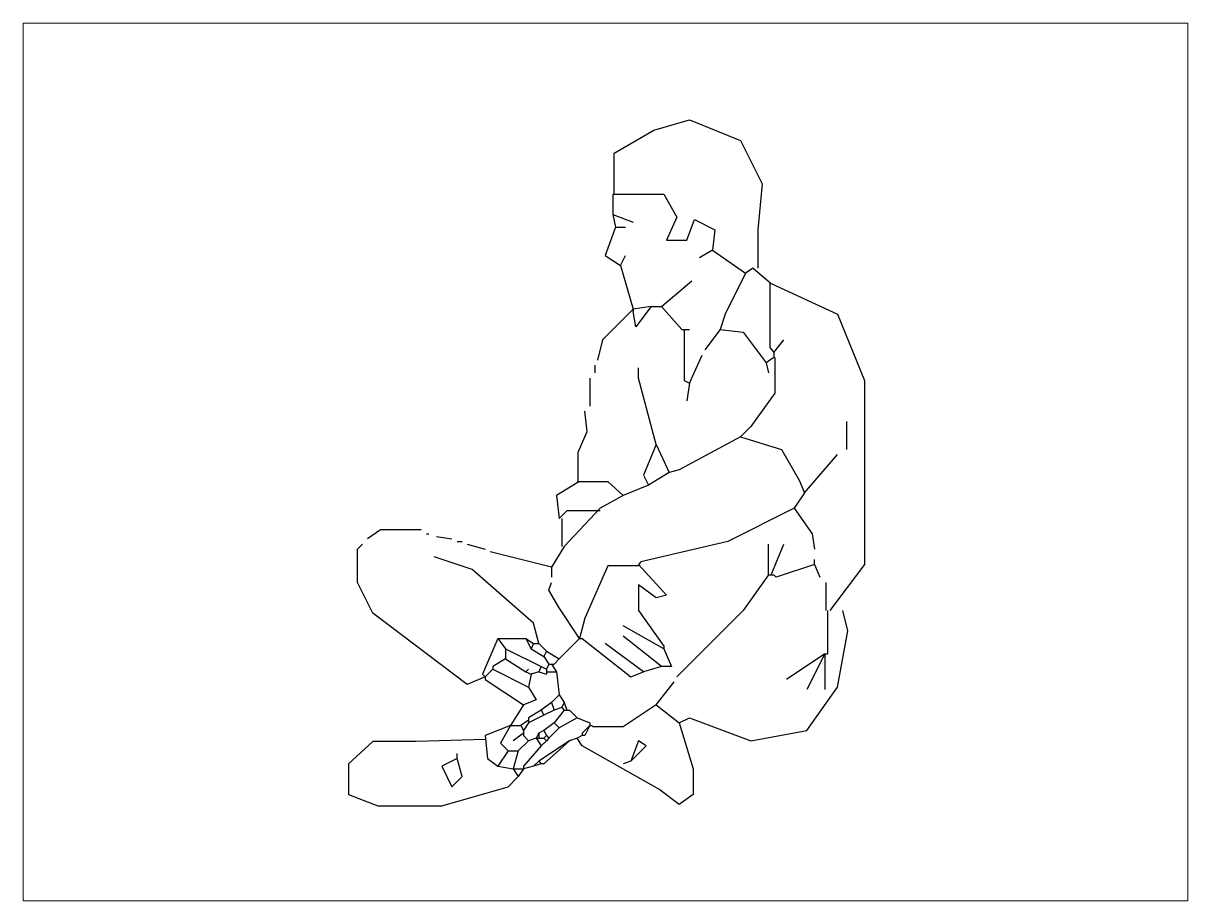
# Paper-space layout 'Drawing506' of a CAD drawing. Header units: millimetres. Extents: x 5 to 633, y 4 to 476.
# The model-space entities are those that its viewports show. They can reach past a viewport. Long polylines and large blocks are cut down to what shows.
import ezdxf

# ---------------------------------------------------------------- set-up
doc = ezdxf.new("R2010")
doc.units = ezdxf.units.MM
doc.layers.add('Standard', color=7, linetype='Continuous')

msp = doc.modelspace()

# ---------------------------------------------------------------- linework, layer by layer
at = {"layer": 'Standard', "linetype": 'Continuous'}
for points in [[(253.965, 373.263), (253.965, 374.597), (255.257, 375.347), (256.423, 375.68), (258.09, 375.013), (258.798, 373.597), (258.652, 372.097), (258.652, 370.847)], [(253.923, 373.263), (255.59, 373.263), (256.007, 372.513), (255.673, 371.763), (256.34, 371.763), (256.59, 372.43), (257.257, 372.097), (257.173, 371.43)], [(253.923, 373.263), (253.923, 372.597)], [(253.923, 372.597), (254.59, 372.347)], [(253.923, 372.597), (254.007, 372.18)], [(254.007, 372.18), (253.673, 371.263), (254.173, 370.93)], [(254.007, 372.18), (254.34, 372.18)], [(254.173, 370.93), (254.34, 371.263)], [(257.173, 371.43), (256.757, 371.18)], [(257.173, 371.43), (258.257, 370.68)], [(254.173, 370.93), (254.59, 369.513)], [(258.507, 370.847), (258.257, 370.68)], [(258.507, 370.847), (259.09, 370.347)], [(255.507, 369.597), (256.507, 370.43)], [(258.257, 370.68), (257.59, 369.347), (257.423, 368.847)], [(259.048, 370.347), (259.048, 368.263), (259.173, 368.097)], [(259.09, 370.347), (261.257, 369.347), (262.132, 367.18), (262.132, 361.18), (261.007, 359.68)], [(254.59, 369.513), (253.59, 368.513), (253.423, 367.847)], [(255.173, 369.597), (254.59, 369.513)], [(255.173, 369.597), (254.673, 368.93), (254.59, 369.43)], [(254.59, 369.513), (254.59, 369.43)], [(255.173, 369.597), (255.507, 369.597)], [(255.507, 369.597), (256.173, 368.847)], [(256.173, 368.847), (256.423, 368.847)], [(256.257, 368.847), (256.257, 367.18), (256.423, 367.097)], [(257.423, 368.847), (256.923, 368.18)], [(257.423, 368.847), (258.173, 368.763), (258.923, 367.763)], [(259.173, 368.097), (259.507, 368.513)], [(256.423, 367.097), (256.84, 368.013)], [(259.215, 367.93), (259.215, 366.763), (258.423, 365.68), (258.09, 365.347)], [(259.173, 367.93), (258.923, 367.763)], [(258.923, 367.763), (259.007, 367.43)], [(259.173, 368.097), (259.173, 367.93)], [(253.34, 367.68), (253.34, 367.43)], [(255.34, 365.097), (254.757, 367.263), (254.757, 367.597)], [(253.173, 367.263), (253.173, 366.347)], [(256.423, 367.097), (256.34, 366.513)], [(252.798, 363.847), (252.798, 364.847), (253.09, 365.513), (253.007, 366.18)], [(261.548, 365.847), (261.548, 364.93)], [(255.34, 365.097), (254.923, 364.097), (255.09, 363.763)], [(255.34, 365.097), (255.757, 364.18)], [(258.09, 365.347), (256.09, 364.263), (255.757, 364.18)], [(258.09, 365.347), (259.423, 364.93), (260.007, 363.93), (260.173, 363.513)], [(260.173, 363.513), (261.257, 364.763)], [(255.757, 364.18), (255.09, 363.763)], [(252.757, 363.847), (252.09, 363.43), (252.173, 362.68)], [(252.757, 363.888), (253.757, 363.888), (254.257, 363.43)], [(255.09, 363.763), (254.257, 363.43)], [(254.257, 363.43), (253.507, 363.013)], [(260.173, 363.513), (259.84, 363.013)], [(253.507, 362.93), (252.423, 362.93), (252.173, 362.68)], [(253.507, 363.013), (252.34, 361.763)], [(259.84, 363.013), (257.673, 361.93), (254.84, 361.263), (254.757, 361.18)], [(259.84, 363.013), (260.423, 362.18), (260.507, 361.68)], [(252.257, 362.68), (252.257, 361.763)], [(247.673, 362.305), (246.34, 362.305), (245.923, 362.013)], [(247.84, 362.18), (247.923, 362.18)], [(248.173, 362.097), (248.673, 362.013)], [(249.757, 357.513), (249.173, 357.263), (246.09, 359.597), (245.59, 360.597), (245.59, 361.68), (245.757, 361.847)], [(248.84, 361.93), (249.007, 361.93)], [(249.173, 361.847), (249.757, 361.68)], [(252.34, 361.763), (251.923, 361.097)], [(259.007, 360.847), (259.007, 361.847)], [(259.09, 360.847), (259.507, 361.847)], [(251.507, 358.597), (251.34, 359.263), (249.34, 361.013), (248.09, 361.43)], [(251.923, 361.097), (249.923, 361.597)], [(260.507, 361.18), (260.507, 361.347)], [(251.923, 361.097), (251.923, 360.763)], [(254.757, 361.138), (253.757, 361.138), (253.007, 359.43), (252.84, 358.763)], [(254.757, 361.18), (255.673, 360.18), (255.34, 360.097), (254.757, 360.513), (254.757, 359.68), (255.59, 358.513), (255.59, 358.43)], [(260.507, 361.18), (259.257, 360.763), (259.173, 360.847)], [(260.507, 361.18), (260.673, 360.763)], [(252.84, 358.763), (252.173, 359.763), (251.84, 360.347), (251.923, 360.597)], [(259.007, 360.847), (258.173, 359.68), (256.007, 357.513)], [(259.007, 360.847), (259.09, 360.847)], [(259.09, 360.847), (259.173, 360.847)], [(260.882, 359.68), (260.882, 360.597)], [(256.09, 356.013), (256.423, 356.18), (258.423, 355.43), (260.257, 355.763), (261.257, 357.18), (261.59, 359.013), (261.423, 359.68)], [(260.923, 359.68), (260.923, 358.263)], [(255.59, 358.43), (254.257, 359.18)], [(250.173, 358.763), (249.673, 357.597), (249.757, 357.513)], [(250.173, 358.763), (250.423, 358.43)], [(250.173, 358.763), (251.09, 358.763)], [(251.09, 358.763), (251.34, 358.597)], [(251.09, 358.763), (251.257, 358.43)], [(252.84, 358.763), (252.173, 358.097)], [(252.84, 358.763), (252.923, 358.763)], [(252.923, 358.763), (254.507, 357.513), (254.923, 357.68)], [(255.507, 357.847), (254.257, 358.847)], [(250.423, 358.43), (251.59, 357.847)], [(250.423, 358.43), (250.423, 358.097)], [(251.34, 358.597), (251.257, 358.43)], [(251.257, 358.43), (251.673, 358.18)], [(251.34, 358.597), (251.507, 358.597)], [(251.507, 358.597), (251.757, 358.347)], [(251.757, 358.347), (251.673, 358.18)], [(251.757, 358.347), (252.173, 358.097)], [(254.923, 357.68), (253.673, 358.597)], [(255.59, 358.43), (255.84, 357.847), (255.507, 357.847)], [(260.84, 358.263), (259.59, 357.43)], [(260.84, 358.263), (260.257, 357.097)], [(260.84, 358.263), (260.923, 358.263)], [(260.84, 358.263), (260.84, 357.097)], [(250.423, 358.097), (250.007, 357.847), (250.007, 357.763)], [(250.423, 358.097), (251.09, 357.68)], [(251.673, 358.18), (251.84, 357.93)], [(251.84, 357.93), (251.757, 357.763)], [(251.84, 357.93), (251.923, 357.93)], [(251.923, 357.93), (252.007, 357.93)], [(251.923, 357.93), (252.09, 357.68)], [(252.173, 358.097), (252.007, 357.93)], [(250.007, 357.763), (249.757, 357.513)], [(249.757, 357.513), (249.757, 357.43)], [(250.007, 357.763), (251.173, 357.18)], [(251.09, 357.68), (251.173, 357.763)], [(251.09, 357.68), (251.257, 357.597)], [(251.257, 357.597), (251.173, 357.18)], [(251.507, 357.68), (251.257, 357.597)], [(251.59, 357.847), (251.507, 357.68)], [(251.507, 357.68), (251.757, 357.597)], [(251.59, 357.847), (251.757, 357.763)], [(251.757, 357.763), (251.757, 357.68)], [(251.757, 357.68), (251.757, 357.597)], [(251.757, 357.68), (252.09, 357.68)], [(252.09, 357.68), (252.173, 356.93)], [(255.507, 357.847), (254.923, 357.68)], [(249.757, 357.43), (251.007, 356.597)], [(251.173, 357.18), (251.423, 356.763), (251.007, 356.597)], [(255.34, 356.597), (255.923, 357.347)], [(252.173, 356.93), (251.923, 356.68)], [(252.173, 356.93), (252.34, 356.68)], [(251.007, 356.597), (250.59, 355.93)], [(251.59, 356.43), (251.173, 356.18), (251.173, 356.097)], [(251.923, 356.68), (251.59, 356.43)], [(251.59, 356.43), (251.673, 356.263)], [(252.007, 356.43), (251.673, 356.263)], [(251.923, 356.68), (252.007, 356.43)], [(252.257, 356.513), (252.007, 356.43)], [(252.34, 356.43), (252.007, 356.013)], [(252.34, 356.68), (252.257, 356.513)], [(252.257, 356.513), (252.34, 356.43)], [(252.34, 356.68), (252.423, 356.43)], [(252.34, 356.43), (252.423, 356.43)], [(252.423, 356.43), (252.507, 356.43)], [(252.507, 356.43), (252.757, 356.18)], [(255.34, 356.597), (254.257, 355.888), (253.257, 355.888)], [(255.34, 356.597), (256.09, 356.013)], [(251.173, 356.097), (250.923, 355.93)], [(251.173, 356.013), (251.007, 355.763)], [(251.673, 356.263), (251.173, 356.013)], [(251.173, 356.097), (251.173, 356.013)], [(252.007, 356.013), (251.673, 355.763)], [(252.007, 356.013), (252.173, 355.847)], [(252.757, 356.18), (252.173, 355.847)], [(252.757, 356.18), (253.173, 356.013), (253.173, 355.93)], [(256.09, 356.013), (256.548, 354.513), (256.548, 353.68), (256.09, 353.347), (255.423, 353.847), (252.923, 355.263), (252.757, 355.513)], [(250.59, 355.93), (249.757, 355.597)], [(249.757, 355.597), (249.84, 354.847), (250.173, 354.597)], [(250.59, 355.93), (250.257, 355.347), (250.507, 355.097)], [(250.59, 355.93), (250.673, 355.93)], [(250.673, 355.93), (250.923, 355.93)], [(251.007, 355.68), (250.673, 355.43)], [(250.923, 355.93), (251.007, 355.763)], [(251.007, 355.763), (251.007, 355.68)], [(251.007, 355.68), (251.007, 355.597)], [(251.007, 355.597), (251.173, 355.43)], [(251.507, 355.68), (251.423, 355.513)], [(251.673, 355.763), (251.507, 355.68)], [(251.507, 355.68), (251.507, 355.513)], [(251.673, 355.763), (251.757, 355.597)], [(251.757, 355.597), (251.673, 355.513)], [(251.757, 355.597), (251.84, 355.513)], [(252.173, 355.847), (251.84, 355.513)], [(252.923, 355.597), (252.757, 355.513)], [(253.173, 355.93), (252.923, 355.68), (252.923, 355.597)], [(253.173, 355.93), (253.007, 355.597), (252.923, 355.597)], [(253.173, 355.93), (253.257, 355.93)], [(249.757, 355.472), (247.507, 355.41), (246.09, 355.41), (245.298, 354.68), (245.298, 353.68), (246.257, 353.305), (248.34, 353.305), (250.507, 353.93), (250.84, 354.263)], [(251.173, 355.43), (250.84, 355.097)], [(251.59, 355.263), (251.007, 354.597), (251.007, 354.513)], [(251.423, 355.513), (251.173, 355.43)], [(251.423, 355.513), (251.507, 355.513)], [(251.423, 355.513), (251.59, 355.263)], [(251.507, 355.513), (251.59, 355.513)], [(252.507, 355.43), (251.507, 354.763)], [(251.59, 355.513), (251.673, 355.513)], [(251.757, 355.43), (251.59, 355.263)], [(252.507, 355.43), (251.673, 354.68), (251.59, 354.68)], [(251.673, 355.513), (251.757, 355.43)], [(251.84, 355.513), (251.757, 355.43)], [(252.757, 355.513), (252.507, 355.43)], [(254.507, 354.763), (255.007, 355.263), (254.757, 355.43), (254.507, 354.763)], [(248.84, 354.847), (248.34, 354.597), (248.673, 353.93), (249.007, 354.263), (248.84, 354.847)], [(248.84, 354.847), (248.84, 355.013)], [(250.507, 355.097), (250.173, 354.597)], [(250.507, 355.097), (250.84, 355.097)], [(250.84, 355.097), (250.673, 354.513)], [(250.173, 354.597), (250.673, 354.513)], [(250.673, 354.513), (250.757, 354.513)], [(250.673, 354.513), (250.84, 354.263)], [(250.757, 354.513), (251.007, 354.513)], [(251.007, 354.513), (250.84, 354.263)], [(251.34, 354.597), (251.007, 354.513)], [(251.507, 354.763), (251.34, 354.597)], [(251.59, 354.68), (251.34, 354.597)], [(251.507, 354.763), (251.59, 354.68)], [(254.507, 354.763), (254.257, 354.68)]]:
    msp.add_lwpolyline(points, dxfattribs=at)

psp = doc.layouts.new('Drawing506')

# ---------------------------------------------------------------- viewports
at = {"layer": '0'}
psp.add_viewport(center=(319, 240), size=(627.27, 472.5733), view_center_point=(253.685, 364.523), view_height=28.62183, dxfattribs=at)

doc.saveas('drawing.dxf')
